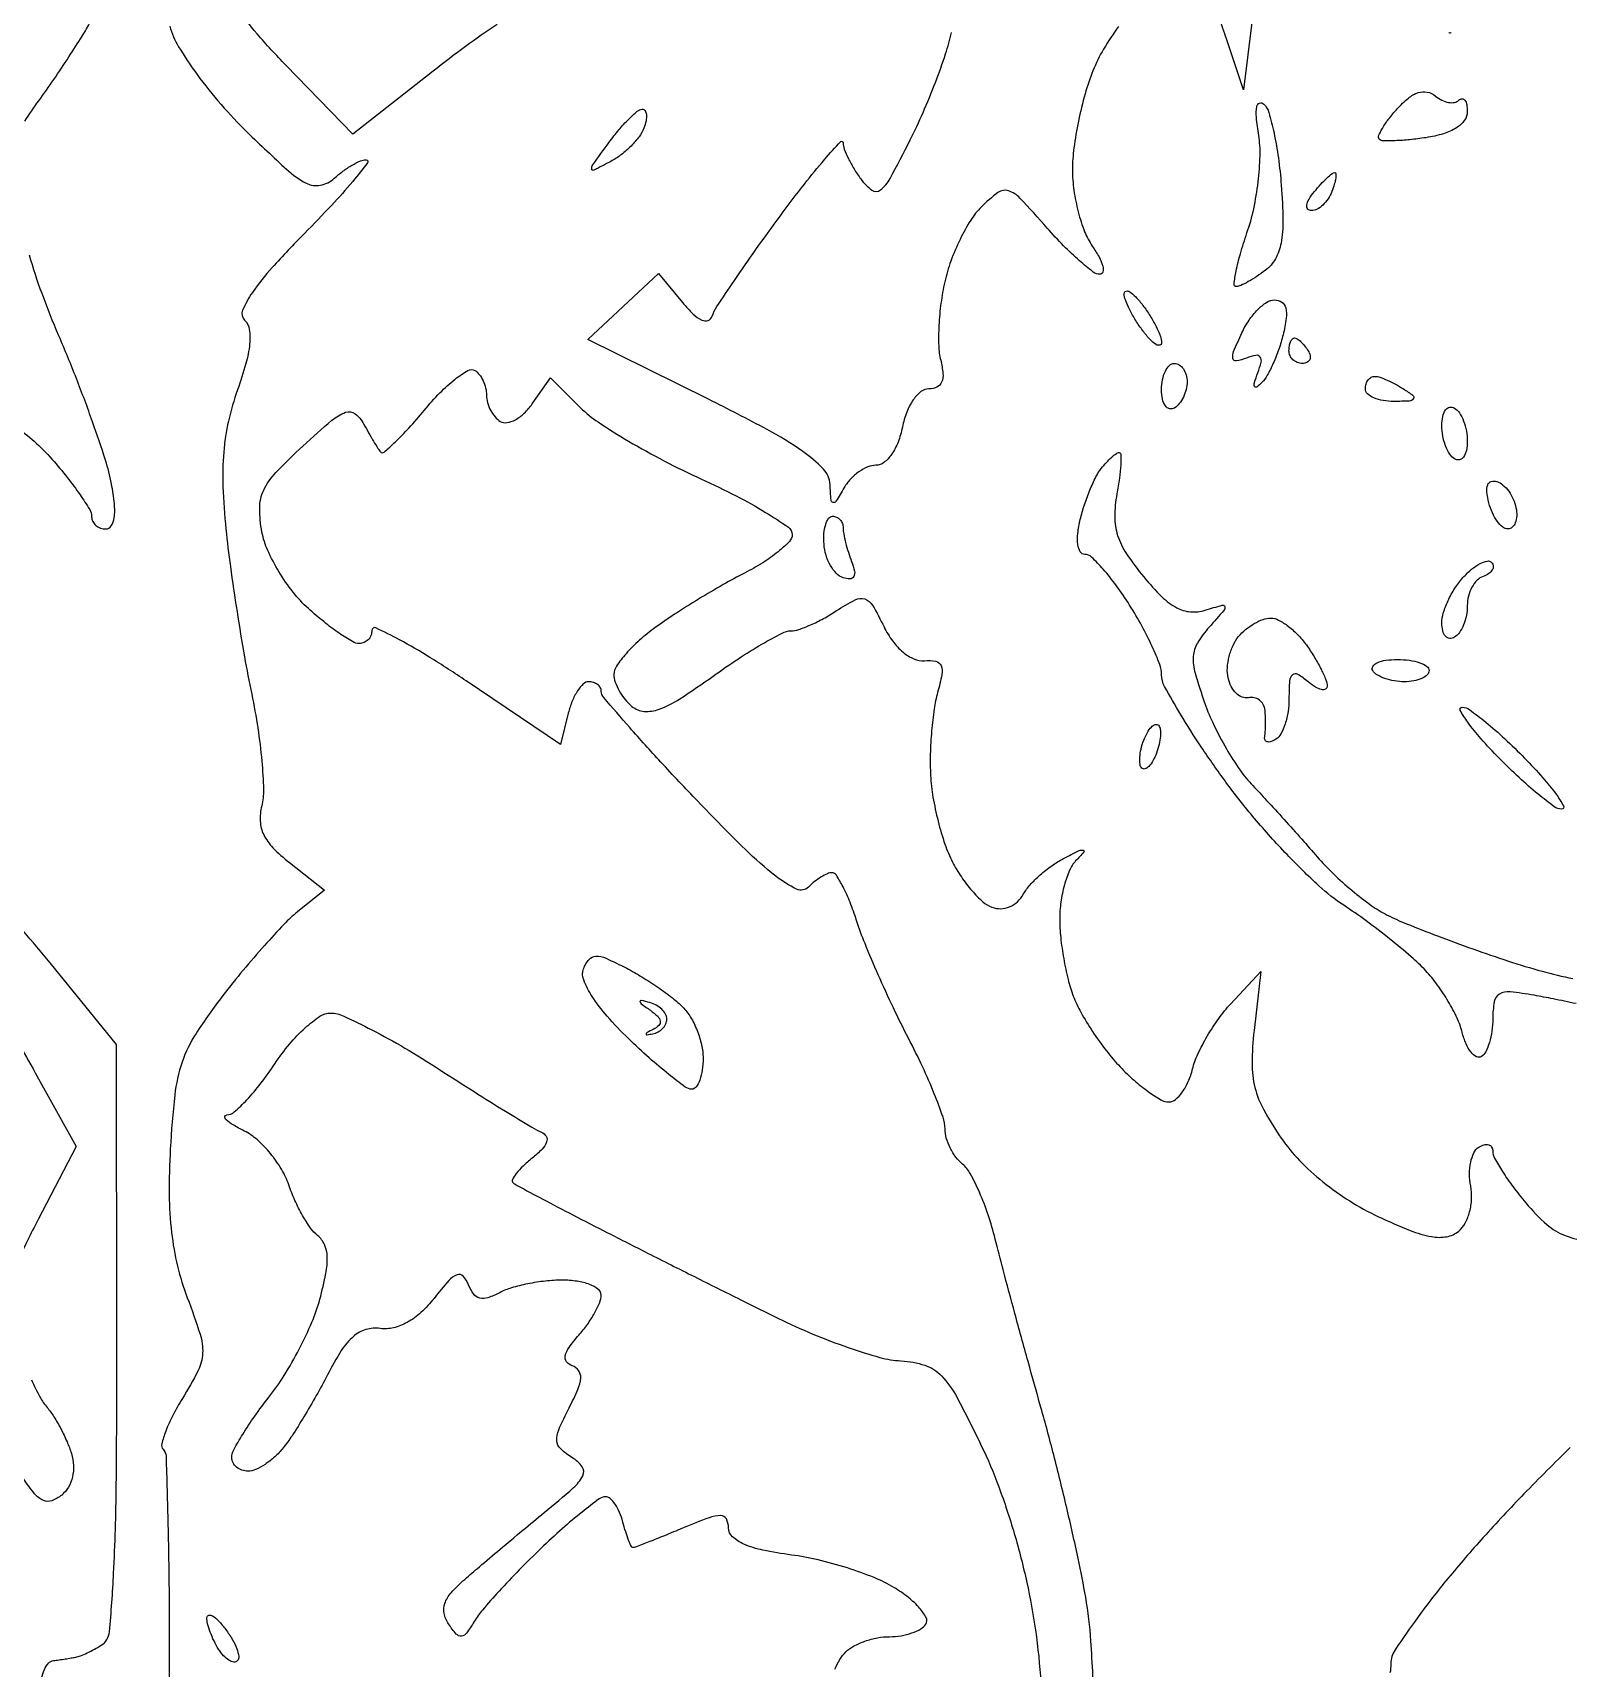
# Model space of a CAD drawing. Extents: x 0 to 102, y 0 to 135.
# Drawn here: x 58.07 to 68.27, y 11.3 to 22.16 of the extents above; entities that cross this region are included whole.
import ezdxf

# ---------------------------------------------------------------- set-up
doc = ezdxf.new("R2010")
doc.units = 0
doc.header["$MEASUREMENT"] = 0

msp = doc.modelspace()

# ---------------------------------------------------------------- linework, layer by layer
for points in [[(58.015069, 21.575274, -0.014968), (58.107303, 21.710971, 0.006269), (58.207115, 21.852457, 0.00551), (58.307806, 22.002576, 0.005544), (58.395671, 22.140049, 0.016557), (58.451574, 22.236672, 0.032039), (58.497773, 22.338118, 0.089039), (58.512179, 22.414811, 0.110105), (58.497793, 22.481891, 0.065628), (58.454112, 22.551308, -0.02302), (58.405989, 22.615047, -0.212226), (58.399857, 22.648289, -0.301625), (58.420713, 22.667682, -0.040816), (58.483307, 22.6728, 0.355075), (58.555424, 22.731402, 0.034607), (58.588331, 22.97035, 0.016899), (58.603329, 23.412902, 0.002051), (58.599416, 24.38595), (58.5855, 26.0991), (58.339655, 26.107819, -0.054176), (58.237186, 26.122646, -0.044153), (58.132626, 26.159655, -0.045832), (58.041518, 26.211825, -0.082129)], [(61.151041, 22.218351, 0.009823), (60.942299, 22.071617, 0.008171), (60.726081, 21.907695), (60.1929, 21.489579), (59.74875, 21.94685, -0.015676), (59.557347, 22.156683, -0.02942), (59.418587, 22.33947, -0.036292)], [(58.977294, 22.206422, 0.068881), (59.03605, 22.070097, 0.021828), (59.159197, 21.885431, 0.021099), (59.317717, 21.686971, 0.020586), (59.493652, 21.500873, 0.007465), (59.753066, 21.25561, 0.063964), (59.883315, 21.163666, 0.171203), (59.977503, 21.149641, 0.13691), (60.069865, 21.195798, -0.024939), (60.127597, 21.24303, -0.026997), (60.188284, 21.282951, -0.027875), (60.243577, 21.311186, -0.104476), (60.281513, 21.3192, -0.621746), (60.29143, 21.299099, -0.010499), (60.192311, 21.175322, -0.013686), (60.052766, 21.017366, -0.007298), (59.872118, 20.829404, 0.01081), (59.657263, 20.602684, 0.033396), (59.526246, 20.437361, 0.051951), (59.461489, 20.318705, 0.304184), (59.474555, 20.252485, -0.159949), (59.505573, 20.191147, -0.063267), (59.507927, 20.095518, -0.043239), (59.48297, 19.964464, -0.017357), (59.427386, 19.790531, 0.030943), (59.367256, 19.583108, 0.034233), (59.335673, 19.376728, 0.030116), (59.330336, 19.146739, 0.016559), (59.35007, 18.8658, 0.008183), (59.38014, 18.615591, 0.004762), (59.42399, 18.316343, 0.004759), (59.473644, 18.017289, 0.008015), (59.521705, 17.767509, -0.014045), (59.562032, 17.543381, -0.015253), (59.58843, 17.323417, -0.014871), (59.599635, 17.134331, -0.068948), (59.587842, 17.025789, 0.074887), (59.578004, 16.924067, 0.100809), (59.601197, 16.834741, 0.080086), (59.662955, 16.747275, 0.032424), (59.771924, 16.649493), (60.004529, 16.466527), (59.825981, 16.321948, 0.031787), (59.736609, 16.23965, 0.008735), (59.606776, 16.099039, 0.00879), (59.464925, 15.934177, 0.009073), (59.330478, 15.766134, 0.020634), (59.152034, 15.513726, 0.06101), (59.059425, 15.323107, 0.05487), (59.01044, 15.104826, 0.014375), (58.980877, 14.746753, 0.01544), (58.973978, 14.443576, 0.026397), (58.989383, 14.190968, 0.030331), (59.028587, 13.968369, 0.032469), (59.093855, 13.757297, -0.013445), (59.179069, 13.514798, -0.090021), (59.195752, 13.388641, -0.105284), (59.165349, 13.273373, -0.021479), (59.06166, 13.088273, 0.018791), (58.997098, 12.974457, 0.028468), (58.950537, 12.870613, 0.027556), (58.923569, 12.786271, 0.265963), (58.93307, 12.75133, -0.19135), (58.9529, 12.705362, -0.001205), (58.965106, 12.248824, -0.004631), (58.973013, 11.723744, -0.002909), (58.972999, 11.109801, -0.001806)], [(65.279383, 22.204191, 0.026944), (65.179915, 22.054488, 0.038012), (65.109322, 21.910779, 0.026405), (65.057014, 21.756968, 0.017692), (65.012903, 21.576432, 0.017841), (64.982535, 21.397999, 0.033238), (64.9728, 21.251712, 0.035623), (64.982465, 21.116225, 0.028069), (65.011486, 20.971989, 0.028824), (65.05394, 20.840501, 0.060342), (65.104497, 20.745824, -0.027391), (65.149388, 20.673621, -0.059141), (65.173822, 20.613032, -0.118144), (65.175005, 20.573613, -0.355309), (65.155561, 20.5578, -0.16566), (65.110431, 20.573175, -0.015824), (65.019308, 20.648124, -0.018826), (64.914238, 20.747512, -0.013752), (64.804951, 20.865287, 0.008002), (64.624197, 21.064627, 0.12805), (64.547849, 21.112871, 0.242267), (64.478274, 21.101175, 0.035884), (64.367158, 21.004958, 0.056911), (64.297455, 20.917283, 0.026198), (64.226709, 20.789494, 0.02554), (64.165581, 20.645778, 0.032169), (64.12469, 20.507121, 0.022783), (64.099606, 20.366805, 0.019831), (64.085936, 20.218128, 0.0203), (64.084385, 20.082549, 0.053964), (64.09759, 19.98675, -0.03747), (64.112579, 19.899379, -0.121504), (64.104037, 19.841616, -0.185677), (64.072835, 19.808512, -0.11242), (64.019646, 19.7964, 0.167567), (63.966704, 19.778145, 0.075064), (63.915492, 19.723922, 0.060108), (63.872303, 19.642349, 0.042391), (63.84339, 19.5426, -0.042499), (63.814557, 19.443208, -0.059544), (63.771401, 19.361559, -0.074069), (63.720335, 19.307079, -0.169053), (63.667819, 19.2888, 0.098935), (63.613722, 19.27799, 0.054375), (63.55434, 19.24531, 0.051174), (63.499024, 19.197378, 0.056841), (63.456776, 19.14075, -0.007209), (63.40209, 19.049897, -0.31936), (63.38273, 19.041796, -0.329925), (63.369242, 19.057441, -0.007468), (63.363051, 19.1619, 0.183216), (63.319276, 19.263542, 0.047729), (63.181593, 19.381007, 0.029636), (62.94493, 19.526656, 0.008091), (62.554949, 19.72783), (61.754341, 20.12456), (61.98882, 20.343449), (62.2233, 20.562338), (62.383618, 20.369719, 0.026206), (62.454585, 20.293009, 0.085073), (62.511505, 20.253889, 0.194594), (62.552495, 20.25192, 0.227982), (62.579794, 20.27918, -0.060836), (62.611517, 20.343314, -0.003906), (62.727664, 20.517282, -0.005666), (62.870421, 20.722487, -0.004187), (63.032827, 20.946393, -0.006354), (63.192953, 21.157641, -0.012226), (63.327455, 21.322021, -0.01013), (63.431932, 21.438653, -0.680787), (63.45, 21.431533, 0.090341), (63.457502, 21.39035, 0.023289), (63.48435, 21.328061, 0.022928), (63.522177, 21.258715, 0.021541), (63.566936, 21.191619, 0.075893), (63.640573, 21.117609, 0.338185), (63.697992, 21.118516, 0.102701), (63.761471, 21.194172, 0.006636), (63.894913, 21.4504, 0.013911), (63.980381, 21.632394, 0.011087), (64.062656, 21.833086, 0.011245), (64.130589, 22.022474, 0.027551), (64.169601, 22.1652, -0.022876)], [(66.165647, 22.2498), (66.108853, 21.7845), (65.995907, 22.1229, 0.010485), (65.947688, 22.257875, 0.012312)], [(67.487542, 22.1652, -0.789392), (67.47551, 22.164029, -0.062014)], [(57.953299, 19.543968, -0.037342), (58.077149, 19.448399, -0.029608), (58.196036, 19.328156, -0.012533), (58.296595, 19.207665, -0.01666), (58.381472, 19.09297, -0.013982), (58.445368, 18.994546, -0.137825), (58.4586, 18.947456, 0.114383), (58.46582, 18.916308, 0.100356), (58.486217, 18.889787, 0.093716), (58.516714, 18.871988, 0.085555), (58.552615, 18.8658, 0.260568), (58.589073, 18.886184, 0.106582), (58.608582, 18.94154, 0.05761), (58.609631, 19.033747, 0.020435), (58.590594, 19.164499, 0.031173), (58.550425, 19.323288, 0.007779), (58.464748, 19.577012, 0.007919), (58.357413, 19.864747, 0.007885), (58.240872, 20.149351, -0.012616), (58.12899, 20.430123, -0.018149), (58.045419, 20.684291, -0.016731)], [(65.119499, 11.016911, 0.007091), (65.095305, 11.477539, 0.02606), (65.060736, 11.767246, 0.010386), (65.01058, 12.025748, 0.004739), (64.934875, 12.361307, 0.00469), (64.848416, 12.713464, 0.006438), (64.763621, 13.0284, -0.001454), (64.678327, 13.333058, -0.001251), (64.59039, 13.653836, -0.00126), (64.512053, 13.945326, -0.003641), (64.459776, 14.147742, 0.019678), (64.412843, 14.308048, 0.021756), (64.354784, 14.45878, 0.021774), (64.29448, 14.582131, 0.095241), (64.243155, 14.644551, -0.060318), (64.198608, 14.691648, -0.043895), (64.160926, 14.753198, -0.044521), (64.135196, 14.81902, -0.070703), (64.126619, 14.878809, 0.083479), (64.113159, 14.958224, 0.01204), (64.055258, 15.112735, 0.013375), (63.976803, 15.293557, 0.011079), (63.883943, 15.4818, -0.00909), (63.783602, 15.683184, -0.007268), (63.682635, 15.90361, -0.007357), (63.595147, 16.110376, -0.018423), (63.539163, 16.26435, 0.016342), (63.495536, 16.385912, 0.024599), (63.448971, 16.488408, 0.021772), (63.404901, 16.565526, 0.257499), (63.375759, 16.5816, 0.105392), (63.345813, 16.575217, 0.031977), (63.304489, 16.553495, 0.030455), (63.260084, 16.522541, 0.028941), (63.218965, 16.485925, -0.319965), (63.141099, 16.472875, -0.051868), (63.003128, 16.558786, -0.029402), (62.79942, 16.737222, -0.007073), (62.484046, 17.056975, -0.004361), (62.238961, 17.3171, -0.006742), (62.032256, 17.546488, -0.002627), (61.859516, 17.74556, -0.174771), (61.843701, 17.78715, 0.129035), (61.836899, 17.811351, 0.098753), (61.818546, 17.831962, 0.087299), (61.791403, 17.845826, 0.074663), (61.759612, 17.8506, 0.195217), (61.724081, 17.836178, 0.056016), (61.685636, 17.789379, 0.047286), (61.650432, 17.721973, 0.035237), (61.624315, 17.642188), (61.572007, 17.433775), (60.945904, 17.856266, 0.008995), (60.705678, 18.012154, 0.016488), (60.503718, 18.129041, 0.01287), (60.346137, 18.208285, 0.549879), (60.3198, 18.191578, -0.094444), (60.313458, 18.158301, -0.096746), (60.295341, 18.130009, -0.098949), (60.268306, 18.11107, -0.10383), (60.236535, 18.1044, -0.133911), (60.190129, 18.117055, -0.017382), (60.102721, 18.172741, -0.019245), (60.001795, 18.247961, -0.014991), (59.897925, 18.33705, -0.041261), (59.796298, 18.446272, -0.030395), (59.702114, 18.582139, -0.030997), (59.628404, 18.722555, -0.058109), (59.589906, 18.844695, -0.047765), (59.574758, 19.005721, -0.110812), (59.60137, 19.123405, -0.079853), (59.682396, 19.241214, -0.016849), (59.861278, 19.416505, -0.008494), (60.054772, 19.587787, -0.089295), (60.145657, 19.640973, -0.256449), (60.208054, 19.631497, -0.106957), (60.265039, 19.56451, 0.005702), (60.297916, 19.504781, 0.006494), (60.330785, 19.448371, 0.005937), (60.359853, 19.401219, 0.035874), (60.376915, 19.378111, 0.412661), (60.40035, 19.376226, 0.014251), (60.475496, 19.443604, 0.01922), (60.565996, 19.536393, 0.011276), (60.667346, 19.653847, -0.020983), (60.771952, 19.770423, -0.032345), (60.872599, 19.86101, -0.033904), (60.958123, 19.919568, -0.278422), (61.003407, 19.919093, -0.091347), (61.033195, 19.892125, -0.053115), (61.058348, 19.850794, -0.05072), (61.075429, 19.802388, -0.05954), (61.0812, 19.7541, 0.068862), (61.087968, 19.705191, 0.052538), (61.108037, 19.654943, 0.053415), (61.137599, 19.610953, 0.079868), (61.172561, 19.580721, 0.182694), (61.216588, 19.572155, 0.083433), (61.272739, 19.591747, 0.066031), (61.332108, 19.635405, 0.048501), (61.385298, 19.697546), (61.506674, 19.870835), (61.70619, 19.671319, 0.049794), (61.821884, 19.576629, 0.013223), (62.024213, 19.449796, 0.013278), (62.263187, 19.317082, 0.013314), (62.508653, 19.197367, -0.012065), (62.739706, 19.085395, -0.018259), (62.934484, 18.975955, -0.0133), (63.085895, 18.87783, -0.24715), (63.1116, 18.829004, -0.195185), (63.092897, 18.782918, -0.030011), (63.018408, 18.714938, -0.029755), (62.915846, 18.64168, -0.021859), (62.79435, 18.572591, 0.011681), (62.652922, 18.495934, 0.007137), (62.489526, 18.399245, 0.007152), (62.330311, 18.29878, 0.012597), (62.20215, 18.210647, 0.024704), (62.096891, 18.126051, 0.0304), (62.007967, 18.036811, 0.031501), (61.944409, 17.954895, 0.150338), (61.9272, 17.898953, 0.085462), (61.935845, 17.848747, 0.043685), (61.962485, 17.790403, 0.041718), (62.001358, 17.733465, 0.048952), (62.047319, 17.687028, 0.154922), (62.128835, 17.653965, 0.109227), (62.227449, 17.667828, 0.054694), (62.365283, 17.737244, 0.011793), (62.586173, 17.888169, -0.010326), (62.753745, 18.003386, -0.01375), (62.910875, 18.100631, -0.010995), (63.044571, 18.174487, -0.121266), (63.10353, 18.189, 0.082362), (63.154576, 18.197466, 0.021429), (63.232362, 18.227776, 0.021192), (63.319248, 18.270476, 0.020221), (63.403615, 18.321003, -0.023454), (63.52968, 18.395399, -0.204639), (63.593031, 18.40064, -0.182482), (63.644725, 18.358653, -0.018086), (63.721486, 18.215253, 0.044635), (63.778935, 18.120389, 0.059824), (63.847655, 18.0471, 0.070974), (63.920283, 18.001935, 0.125596), (63.989457, 17.990435, -0.067289), (64.064565, 17.986734, -0.253619), (64.099955, 17.958093, -0.147521), (64.105941, 17.898868, -0.021109), (64.077301, 17.778935, 0.033121), (64.054007, 17.669868, 0.014933), (64.037309, 17.524443, 0.014709), (64.028759, 17.369276, 0.019445), (64.030634, 17.227744, 0.029142), (64.046516, 17.084483, 0.019807), (64.080448, 16.923933, 0.020001), (64.125719, 16.771048, 0.037359), (64.176266, 16.652342, 0.030313), (64.235273, 16.553423, 0.02978), (64.30613, 16.461749, 0.031176), (64.377871, 16.389212, 0.090792), (64.437796, 16.352677, 0.0979), (64.496212, 16.342576, 0.093103), (64.555208, 16.355127, 0.088489), (64.608013, 16.389108, 0.078225), (64.648496, 16.440593, -0.055885), (64.691598, 16.500731, -0.027755), (64.758258, 16.566912, -0.027146), (64.835782, 16.628585, -0.035736), (64.912973, 16.675518, -0.004288), (65.01811, 16.728433, -0.164299), (65.043907, 16.731858, -0.575443), (65.048129, 16.719642, -0.011428), (64.99395, 16.659636, 0.088496), (64.953288, 16.59767, 0.034137), (64.919264, 16.500232, 0.032479), (64.895999, 16.387069, 0.034472), (64.8882, 16.274087, 0.026627), (64.894708, 16.151975, 0.016887), (64.914632, 16.010847, 0.016957), (64.943672, 15.873212, 0.029858), (64.978182, 15.762257, 0.037342), (65.028437, 15.654363, 0.01865), (65.106929, 15.525718, 0.018404), (65.198538, 15.397922, 0.025783), (65.29011, 15.29145, 0.021083), (65.382556, 15.202384, 0.025419), (65.476793, 15.127141, 0.025381), (65.560931, 15.072948, 0.13111), (65.613957, 15.0588, 0.176251), (65.656974, 15.07445, 0.062911), (65.702066, 15.123115, 0.052784), (65.742268, 15.193955, 0.041224), (65.770809, 15.277746, -0.047442), (65.805993, 15.376984, -0.023556), (65.868014, 15.495353, -0.023143), (65.944409, 15.612976, -0.031354), (66.024553, 15.71108), (66.223346, 15.925469), (66.1792, 15.53381, 0.025738), (66.165829, 15.314083, 0.064194), (66.184879, 15.154623, 0.064148), (66.243759, 15.005141, 0.025671), (66.359824, 14.817808, 0.040788), (66.480924, 14.670344, 0.030331), (66.63642, 14.528055, 0.029394), (66.814201, 14.400688, 0.031226), (67.002237, 14.297851, 0.013496), (67.216818, 14.204322, 0.051064), (67.357313, 14.163617, 0.088782), (67.458103, 14.163328, 0.130354), (67.538106, 14.200356, 0.097224), (67.58096, 14.252894, 0.057499), (67.610739, 14.32843, 0.054026), (67.62402, 14.414726, 0.058477), (67.617899, 14.499521, -0.046272), (67.610051, 14.58067, -0.052687), (67.617947, 14.658315, -0.060125), (67.639313, 14.721363, -0.143571), (67.672033, 14.757776, -0.067146), (67.707471, 14.77358, -0.140448), (67.737409, 14.773769, -0.190872), (67.757097, 14.758803, -0.136752), (67.7646, 14.731884, 0.125969), (67.776539, 14.685247, 0.016633), (67.828937, 14.596733, 0.018434), (67.899753, 14.494242, 0.014505), (67.98362, 14.388491, 0.034912), (68.123706, 14.243821, 0.094545), (68.245484, 14.170299, 0.073377), (68.403481, 14.136929, 0.015415)], [(68.317461, 15.71181, 0.003366), (68.165395, 15.743531, 0.005964), (68.03955, 15.76734, 0.018282), (67.879336, 15.789672, 0.15558), (67.809169, 15.774955, 0.225173), (67.774254, 15.725255, 0.042387), (67.7646, 15.611578, -0.034071), (67.759029, 15.529914, -0.03905), (67.7424, 15.453505, -0.042734), (67.718126, 15.392336, -0.139402), (67.689025, 15.360477, -0.262042), (67.656148, 15.359128, -0.107377), (67.620364, 15.388391, -0.068319), (67.586818, 15.444999, -0.038175), (67.561414, 15.521092, 0.048069), (67.527996, 15.614977, 0.023892), (67.468958, 15.726788, 0.023467), (67.396166, 15.83777, 0.031748), (67.31974, 15.930198, 0.025292), (67.222316, 16.023884, 0.010392), (67.081434, 16.141224, 0.010251), (66.92472, 16.261152, 0.01295), (66.774789, 16.365228, -0.041311), (66.608913, 16.494891, -0.015497), (66.398349, 16.701966, -0.015229), (66.181871, 16.942745, -0.017881), (65.992239, 17.184034, -0.009554), (65.828595, 17.417563, -0.012969), (65.690501, 17.634829, -0.009899), (65.584658, 17.819495, -0.125821), (65.565, 17.896378, 0.090616), (65.552335, 17.965685, 0.017127), (65.50256, 18.084831, 0.017792), (65.433813, 18.22167, 0.01549), (65.352439, 18.359881, 0.016836), (65.264814, 18.488855, 0.023393), (65.177304, 18.597689, 0.021133), (65.099302, 18.678737, 0.192912), (65.054727, 18.6966, -0.269134), (65.024989, 18.713857, -0.098502), (65.008974, 18.761732, -0.060773), (65.0086, 18.83586, -0.029542), (65.025153, 18.92925, -0.020607), (65.052547, 19.026077, -0.018129), (65.088872, 19.124623, -0.018507), (65.128179, 19.211145, -0.050975), (65.164024, 19.26765, -0.019333), (65.198537, 19.308144, -0.025026), (65.233359, 19.342336, -0.024172), (65.264367, 19.367303, -0.158703), (65.283092, 19.3734, -0.412084), (65.295027, 19.361552, -0.015681), (65.293367, 19.292633, -0.020201), (65.284835, 19.203888, -0.011822), (65.267833, 19.09845, 0.044941), (65.253594, 18.946938, 0.079547), (65.272911, 18.823214, 0.068776), (65.332571, 18.700015, 0.026366), (65.446654, 18.547119, 0.023593), (65.567477, 18.415043, 0.071173), (65.665074, 18.342289, 0.104342), (65.756201, 18.315041, 0.096277), (65.853405, 18.325713, -0.006951), (65.968339, 18.359686, -0.422961), (65.985132, 18.34992, -0.243819), (65.979218, 18.325172, -0.003902), (65.881272, 18.213651, 0.045875), (65.80301, 18.107832, 0.122584), (65.775378, 18.018872, 0.084552), (65.787804, 17.907881, 0.014749), (65.852227, 17.706549, 0.027442), (65.912639, 17.561259, 0.019642), (65.995199, 17.405803, 0.019917), (66.085855, 17.263527, 0.039665), (66.170455, 17.160276, -0.005064), (66.262816, 17.062238, -0.00251), (66.378107, 16.936086, -0.002491), (66.496354, 16.804072, -0.003648), (66.598971, 16.686639, 0.024003), (66.704322, 16.575543, 0.017788), (66.830639, 16.462872, 0.018068), (66.957806, 16.364857, 0.038161), (67.064271, 16.300424, 0.020567), (67.191564, 16.242532, 0.005587), (67.397418, 16.161616, 0.005644), (67.633249, 16.07498, 0.005837), (67.868347, 15.99469, 0.012384), (68.092787, 15.927063, 0.017404), (68.296282, 15.878753, 0.013725)], [(58.053093, 11.017737, 0.194288), (58.090449, 11.0364, 0.135261), (58.113186, 11.082899, 0.046507), (58.1202, 11.158149, -0.04512), (58.126439, 11.227143, -0.060287), (58.145051, 11.287145, -0.074775), (58.172421, 11.3298, -0.183696), (58.2048, 11.346975, 0.003807), (58.241826, 11.35189, 0.00272), (58.283187, 11.357931, 0.002746), (58.32255, 11.364119, 0.005875), (58.35285, 11.36942, 0.047426), (58.384362, 11.378472, 0.015601), (58.428726, 11.397529, 0.015382), (58.476907, 11.421862, 0.016827), (58.52205, 11.448438, 0.232932), (58.577018, 11.538625, 0.009603), (58.604454, 11.9274, 0.010506), (58.622079, 12.510064, 0.00252), (58.626133, 13.477543), (58.624466, 15.4395), (58.181983, 15.982991, 0.006445), (58.006264, 16.193228, 0.009182)], [(63.395221, 11.290664, -0.038989), (63.428044, 11.354819, -0.058709), (63.46692, 11.40408, -0.074024), (63.519467, 11.443009, -0.038592), (63.59431, 11.475779, -0.037328), (63.67799, 11.498123, -0.046611), (63.758027, 11.5056, 0.040261), (63.834372, 11.511757, 0.042959), (63.907045, 11.530068, 0.047108), (63.966034, 11.556896, 0.1247), (63.999095, 11.588897, 0.263718), (64.000728, 11.631986, 0.059749), (63.957993, 11.694831, 0.046938), (63.884168, 11.765063, 0.030077), (63.786883, 11.832555, 0.040837), (63.656277, 11.898038, 0.019091), (63.47807, 11.96207, 0.018769), (63.284972, 12.015353, 0.02496), (63.105895, 12.048272, -0.018011), (62.916925, 12.080302, -0.051114), (62.789645, 12.120521, -0.085002), (62.71445, 12.16955, -0.208809), (62.6886, 12.228749, 0.120995), (62.674032, 12.288068, 0.281788), (62.63631, 12.310671, 0.088162), (62.559066, 12.296186, 0.008633), (62.382168, 12.225835, -0.002395), (62.26313, 12.176766, -0.003647), (62.159259, 12.13541, -0.001357), (62.069636, 12.100763, -0.091802), (62.053635, 12.0978, -0.294915), (62.043098, 12.104607, -0.01249), (62.025029, 12.147503, -0.01803), (62.005844, 12.202147, -0.011453), (61.987287, 12.267, 0.037282), (61.965104, 12.3317, 0.049321), (61.935073, 12.38623, 0.05873), (61.90219, 12.423776, 0.188942), (61.87167, 12.435288, 0.157737), (61.82859, 12.42074, 0.008978), (61.716052, 12.334023, 0.013018), (61.584535, 12.223133, 0.009136), (61.442127, 12.091838, 0.008197), (61.298813, 11.950208, 0.008937), (61.164367, 11.807914, 0.008487), (61.053677, 11.682267, 0.042996), (60.999525, 11.6063, -0.023506), (60.94884, 11.528995, -0.215576), (60.914812, 11.509567, -0.242357), (60.880316, 11.523402, -0.029456), (60.829012, 11.5902, -0.096925), (60.799306, 11.659915, -0.140192), (60.803896, 11.726329, -0.096317), (60.846782, 11.797935, -0.030076), (60.936284, 11.8863, -0.003678), (61.033467, 11.970088, -0.001366), (61.171345, 12.086557, -0.001354), (61.322414, 12.212769, -0.001635), (61.46497, 12.330427, 0.008743), (61.657601, 12.494075, 0.093678), (61.72038, 12.574585, 0.278652), (61.716293, 12.634542, 0.10509), (61.652251, 12.694181, -0.05135), (61.573808, 12.752953, -0.191736), (61.547704, 12.807506, -0.121038), (61.560595, 12.881069, -0.015719), (61.629844, 13.025972, 0.017885), (61.687987, 13.149001, 0.082739), (61.706675, 13.225161, 0.175088), (61.693153, 13.273802, 0.155312), (61.650993, 13.305509, -0.145384), (61.613075, 13.33289, -0.220303), (61.604228, 13.37191, -0.104989), (61.62922, 13.427887, -0.023998), (61.69455, 13.509151, 0.026602), (61.751213, 13.580392, 0.027782), (61.79911, 13.656253, 0.028871), (61.832813, 13.726041, 0.098358), (61.8426, 13.775311, 0.23375), (61.823821, 13.813285, 0.071962), (61.766412, 13.845293, 0.054933), (61.682569, 13.867165, 0.036372), (61.583238, 13.8744, 0.027485), (61.472562, 13.868312, 0.021957), (61.354479, 13.850004, 0.022467), (61.246445, 13.823262, 0.050999), (61.168695, 13.791349, -0.042159), (61.090659, 13.757698, -0.143457), (61.035896, 13.755623, -0.173007), (60.994836, 13.783097, -0.068121), (60.961599, 13.843586, 0.091568), (60.926418, 13.901092, 0.31296), (60.885989, 13.910666, 0.119617), (60.830872, 13.871965, 0.013498), (60.732533, 13.753662, -0.040394), (60.645968, 13.660229, -0.05796), (60.55466, 13.594075, -0.067659), (60.463064, 13.557904, -0.094948), (60.375482, 13.553375, 0.106453), (60.280455, 13.546289, 0.108819), (60.197616, 13.500675, 0.071388), (60.116869, 13.40638, 0.022883), (60.025041, 13.245945, -0.00944), (59.950613, 13.107401, -0.008356), (59.86801, 12.965954, -0.00842), (59.789334, 12.841053, -0.025208), (59.729948, 12.759495, -0.038356), (59.674305, 12.700532, -0.038187), (59.61023, 12.650665, -0.040899), (59.547527, 12.616145, -0.105767), (59.497298, 12.6054, -0.081439), (59.456011, 12.61217, -0.09197), (59.420954, 12.631708, -0.100693), (59.397514, 12.660802, -0.119943), (59.3892, 12.694961, -0.123853), (59.402135, 12.746377, -0.014441), (59.461681, 12.849948, -0.016628), (59.541453, 12.970673, -0.012879), (59.635943, 13.096811, 0.028473), (59.737116, 13.241029, 0.018902), (59.837044, 13.41677, 0.019049), (59.921371, 13.595369, 0.034844), (59.974054, 13.7475, 0.016598), (60.014294, 13.918963, 0.058005), (60.023521, 14.032003, 0.096103), (60.005332, 14.111092, 0.120392), (59.959481, 14.1705, -0.071282), (59.912913, 14.220028, -0.023781), (59.859538, 14.304274, -0.023117), (59.808546, 14.404422, -0.024389), (59.768016, 14.507102, 0.052785), (59.719857, 14.611378, 0.037944), (59.645898, 14.716304, 0.038526), (59.559102, 14.806381, 0.064722), (59.472395, 14.865405, -0.017042), (59.397643, 14.906484, -0.053254), (59.351777, 14.940846, -0.23422), (59.344065, 14.961257, -0.381756), (59.356808, 14.972953, 0.18042), (59.406004, 14.992045, 0.022604), (59.489337, 15.073239, 0.024259), (59.582591, 15.182906, 0.017896), (59.675258, 15.3126, -0.028125), (59.771773, 15.442003, -0.034173), (59.876555, 15.551063, -0.036496), (59.974819, 15.627978, -0.152029), (60.04605, 15.64919, -0.105644), (60.132893, 15.629511, -0.011334), (60.319272, 15.538096, -0.013541), (60.538234, 15.416835, -0.010507), (60.769951, 15.273539, 0.002549), (60.998248, 15.127285, 0.003417), (61.206794, 14.997167, 0.002374), (61.382821, 14.890151, 0.035684), (61.446751, 14.857664, -0.166046), (61.47755, 14.830218, -0.219353), (61.480587, 14.793228, -0.106398), (61.450115, 14.744834, -0.02968), (61.383476, 14.684289, 0.020908), (61.323565, 14.631744, 0.035932), (61.278952, 14.582605, 0.043204), (61.252749, 14.542523, 0.354913), (61.256576, 14.522568, 0.05223), (61.285515, 14.502987, 0.000878), (61.456047, 14.4123, 0.002247), (61.655339, 14.307912, 0.001491), (61.8849, 14.189848, 0.00108), (62.151113, 14.05466, 0.000679), (62.462767, 13.897774, 0.000682), (62.769816, 13.744253, 0.00125), (63.020508, 13.620118, 0.015652), (63.248362, 13.516728, 0.015373), (63.483598, 13.427128, 0.015443), (63.694401, 13.361388, 0.054851), (63.8339, 13.338614, -0.067147), (63.99268, 13.308683, -0.123772), (64.102879, 13.238559, -0.067742), (64.206125, 13.094705, -0.010015), (64.367605, 12.7746, -0.022997), (64.483913, 12.50042, -0.017534), (64.586547, 12.190863, -0.017167), (64.66961, 11.86658, -0.018961), (64.727108, 11.5479, -0.018286), (64.763534, 11.198969, -0.011838)], [(57.963637, 15.459602, -0.01109), (58.084002, 15.25312), (58.355492, 14.7627), (58.103604, 14.278617, 0.011251), (57.959654, 13.986079, 0.062876)], [(58.058037, 13.21191, 0.015495), (58.115436, 13.098481, 0.049382), (58.163189, 13.0284, -0.034375), (58.207803, 12.966966, -0.018901), (58.254117, 12.88637, -0.018765), (58.295124, 12.800661, -0.028433), (58.323604, 12.723094, -0.060841), (58.33756, 12.643461, -0.069892), (58.330811, 12.566616, -0.074994), (58.304096, 12.499116, -0.088103), (58.259709, 12.446665, -0.087122), (58.194256, 12.409283, -0.191768), (58.13764, 12.411198, -0.119411), (58.07941, 12.455507, -0.025657), (58.003999, 12.558644, -0.023231)], [(68.278847, 12.762032, 0.007026), (67.971971, 12.454208, 0.009232), (67.70115, 12.164282, 0.010692), (67.466208, 11.891769, 0.014749), (67.267972, 11.63667, 0.011311), (67.116003, 11.418539, 0.147526), (67.0878, 11.325034, -0.048677), (67.081906, 11.264632, -0.068677)]]:
    msp.add_lwpolyline(points, format="xyb")
for points in [[(67.383376, 21.742635, 0.05743), (67.426024, 21.714816, 0.07179), (67.470841, 21.699968, 0.086498), (67.510849, 21.699807, 0.155447), (67.539734, 21.714734, -0.184662), (67.560709, 21.724106, -0.253191), (67.579048, 21.71545, -0.118126), (67.591571, 21.685722, -0.040906), (67.5954, 21.639002, -0.158361), (67.576555, 21.580995, -0.095348), (67.523253, 21.531095, -0.068092), (67.43686, 21.491854, -0.034825), (67.32045, 21.465729, -0.012256), (67.212594, 21.451998, -0.017364), (67.116064, 21.445483, -0.01352), (67.037154, 21.445039, -0.181773), (67.010769, 21.455609, -0.31802), (67.005976, 21.477627, -0.032808), (67.031278, 21.527802, -0.031344), (67.0731, 21.58955, -0.019395), (67.12936, 21.656783, -0.035757), (67.204543, 21.728779, -0.091841), (67.270019, 21.765325, -0.133301), (67.328771, 21.768907, -0.122755)], [(62.114895, 21.654941, -0.261403), (62.133889, 21.645349, -0.126557), (62.143262, 21.618852, -0.074831), (62.140743, 21.577721, -0.038984), (62.126092, 21.52835, -0.070192), (62.094988, 21.472292, -0.034227), (62.041233, 21.410398, -0.033113), (61.975437, 21.352572, -0.040879), (61.906858, 21.308314, -0.006071), (61.793864, 21.249595, -0.530082), (61.779733, 21.257457, -0.179213), (61.787158, 21.284665, -0.002183), (61.895662, 21.434905, -0.01641), (61.96078, 21.518351, -0.022029), (62.025417, 21.589209, -0.019946), (62.08262, 21.642216, -0.167478)], [(66.244212, 21.689028, -0.126995), (66.277683, 21.632262, -0.017236), (66.311531, 21.497257, -0.01894), (66.340603, 21.3312, -0.014948), (66.359825, 21.149749, -0.01459), (66.3707, 20.915903, -0.050357), (66.358087, 20.764904, -0.080817), (66.320831, 20.661317, -0.103851), (66.254735, 20.58496, -0.015752), (66.197271, 20.544036, -0.018458), (66.140245, 20.50904, -0.017658), (66.090398, 20.483202, -0.098491), (66.061345, 20.475891, -0.464005), (66.046237, 20.492039, -0.019721), (66.060028, 20.579608, -0.021987), (66.088223, 20.69502, -0.012304), (66.132066, 20.83275, 0.03039), (66.176557, 20.992254, 0.022972), (66.206489, 21.171646, 0.023437), (66.219026, 21.344211, 0.046357), (66.209842, 21.481098, -0.015378), (66.194286, 21.601128, -0.06558), (66.196654, 21.673216, -0.27751), (66.215794, 21.6957, -0.284738)], [(66.714804, 21.2346, -0.407084), (66.723047, 21.226556, -0.044074), (66.721182, 21.197323, -0.034664), (66.71198, 21.156379, -0.019009), (66.695394, 21.1077, -0.054778), (66.670383, 21.059168, -0.05745), (66.635767, 21.018077, -0.064053), (66.597252, 20.990112, -0.125677), (66.56079, 20.9808, -0.214681), (66.536563, 20.991705, -0.22275), (66.529162, 21.016821, -0.100348), (66.543995, 21.057231, -0.035237), (66.5802, 21.1077, -0.012711), (66.622676, 21.156311, -0.017822), (66.663183, 21.197323, -0.014236), (66.698289, 21.228581, -0.176553)], [(65.440791, 20.35128, -0.022398), (65.488333, 20.2822, -0.023749), (65.528513, 20.210449, -0.024227), (65.556987, 20.145747, -0.091785), (65.565, 20.102461, -0.344492), (65.552869, 20.086943, -0.206301), (65.528513, 20.090952, -0.065258), (65.488623, 20.124576, -0.02314), (65.440791, 20.18208, -0.022398), (65.393248, 20.251161, -0.023749), (65.353068, 20.322912, -0.024227), (65.324595, 20.387614, -0.091785), (65.316581, 20.4309, -0.344492), (65.328713, 20.446418, -0.206301), (65.353068, 20.442409, -0.065258), (65.392958, 20.408785, -0.02314)], [(66.314421, 20.38794, -0.1499), (66.362959, 20.373358, -0.186768), (66.389816, 20.335102, -0.096566), (66.393295, 20.265973, -0.024972), (66.371885, 20.15595, -0.022561), (66.34374, 20.060677, -0.021525), (66.30674, 19.96679, -0.022049), (66.266875, 19.886837, -0.068351), (66.230801, 19.8387, -0.038184), (66.196692, 19.809092, -0.487311), (66.182552, 19.812981, -0.177346), (66.181415, 19.838531, -0.014311), (66.203907, 19.903109, 0.030018), (66.226358, 19.974732, 0.227669), (66.219385, 20.008448, 0.285739), (66.190667, 20.019339, 0.043088), (66.128823, 20.001536, -0.046894), (66.061346, 19.982666, -0.413785), (66.038331, 19.998605, -0.145308), (66.043335, 20.044682, -0.009436), (66.098254, 20.169117, -0.040079), (66.145483, 20.252644, -0.046173), (66.203517, 20.323388, -0.052003), (66.263173, 20.372384, -0.145497)], [(66.448307, 20.1348, -0.151918), (66.466135, 20.129255, -0.038439), (66.490014, 20.109949, -0.035638), (66.515143, 20.082583, -0.029505), (66.5379, 20.0502, -0.082592), (66.551141, 20.017874, -0.161196), (66.548509, 19.990451, -0.182303), (66.530621, 19.972223, -0.108972), (66.500593, 19.9656, -0.093332), (66.466393, 19.97204, -0.09642), (66.437318, 19.990451, -0.099167), (66.417858, 20.01792, -0.105053), (66.411, 20.0502, -0.042167), (66.413736, 20.082589, -0.061769), (66.421959, 20.109949, -0.081139), (66.434041, 20.128501, -0.210953)], [(65.6496, 19.9656, -0.142666), (65.681861, 19.956204, -0.09965), (65.709349, 19.92979, -0.08433), (65.727867, 19.890291, -0.067639), (65.7342, 19.843693, -0.061875), (65.727925, 19.793183, -0.051278), (65.709349, 19.742237, -0.053305), (65.681988, 19.698462, -0.08825), (65.6496, 19.6695, -0.202618), (65.617611, 19.664542, -0.181468), (65.589851, 19.683742, -0.104212), (65.571052, 19.728331, -0.047867), (65.565, 19.791407, -0.0466), (65.571227, 19.858078, -0.066561), (65.589851, 19.914431, -0.086673), (65.617284, 19.952451, -0.195654)], [(66.98205, 19.879705, -0.077483), (67.014745, 19.873921, -0.020703), (67.064138, 19.854699, -0.02047), (67.11916, 19.827886, -0.019837), (67.1724, 19.7964, -0.023197), (67.234064, 19.752366, -0.409657), (67.236878, 19.730272, -0.220444), (67.20998, 19.716066, -0.011293), (67.10895, 19.713095, -0.042523), (67.036075, 19.718805, -0.062416), (66.974515, 19.737032, -0.082215), (66.932811, 19.764152, -0.210568), (66.9186, 19.7964, -0.073605), (66.92337, 19.828629, -0.089496), (66.937238, 19.855768, -0.102891), (66.957858, 19.873664, -0.133323)], [(67.5108, 19.6695, -0.113876), (67.543258, 19.637369, -0.049743), (67.570549, 19.582871, -0.045713), (67.589135, 19.516616, -0.045566), (67.5954, 19.448014, -0.049451), (67.589338, 19.386868, -0.1076), (67.570549, 19.343876, -0.183858), (67.542799, 19.325665, -0.195087), (67.5108, 19.3311, -0.113876), (67.478342, 19.363231, -0.049743), (67.451051, 19.417729, -0.045713), (67.432465, 19.483984, -0.045566), (67.4262, 19.552586, -0.049451), (67.432262, 19.613732, -0.1076), (67.451051, 19.656724, -0.183858), (67.478801, 19.674935, -0.195087)], [(67.792407, 19.180871, -0.100312), (67.832354, 19.157927, -0.055346), (67.870426, 19.11614, -0.051986), (67.901032, 19.063234, -0.057318), (67.918853, 19.00684, -0.054174), (67.923361, 18.95286, -0.084739), (67.914396, 18.90723, -0.116584), (67.893902, 18.876963, -0.188041), (67.86527, 18.8658, -0.175378), (67.830972, 18.878212, -0.062081), (67.79474, 18.916922, -0.052256), (67.762207, 18.973229, -0.040955), (67.738824, 19.039831, -0.035213), (67.725217, 19.112387, -0.120087), (67.731121, 19.159735, -0.234539), (67.754662, 19.181534, -0.153083)], [(63.379538, 18.9504, -0.109456), (63.40642, 18.944444, -0.09983), (63.429302, 18.927581, -0.095187), (63.444648, 18.902377, -0.089514), (63.45, 18.872719, 0.046537), (63.453693, 18.833132, 0.014763), (63.466386, 18.775157, 0.014597), (63.484428, 18.711028, 0.015742), (63.505781, 18.649676, -0.035652), (63.525285, 18.585521, -0.179029), (63.520485, 18.548935, -0.280644), (63.49562, 18.53407, -0.078504), (63.448987, 18.541838, -0.122129), (63.40488, 18.569786, -0.062053), (63.365466, 18.622836, -0.056045), (63.336339, 18.69114, -0.054444), (63.322744, 18.764881, -0.036055), (63.32264, 18.835946, -0.056675), (63.33379, 18.895904, -0.076977), (63.353569, 18.936774, -0.246417)], [(67.757031, 18.643237, -0.16774), (67.767332, 18.619509, -0.156822), (67.761187, 18.593722, -0.110311), (67.737966, 18.569523, -0.060892), (67.70115, 18.551068, 0.115579), (67.6607, 18.52496, 0.067708), (67.626464, 18.478229, 0.061984), (67.603287, 18.419049, 0.062446), (67.5954, 18.356143, -0.04887), (67.58913, 18.292149, -0.047176), (67.570549, 18.229792, -0.050954), (67.543237, 18.178054, -0.107838), (67.5108, 18.1467, -0.160619), (67.478738, 18.139022, -0.191031), (67.451051, 18.152773, -0.125403), (67.432329, 18.188489, -0.058392), (67.4262, 18.240796, -0.073858), (67.436182, 18.308003, -0.035262), (67.467466, 18.389776, -0.033984), (67.512915, 18.472217, -0.040971), (67.566681, 18.542407, -0.033443), (67.624127, 18.597929, -0.053647), (67.680545, 18.636058, -0.072957), (67.727739, 18.65283, -0.261917)], [(66.289662, 18.2736, -0.122594), (66.341719, 18.260641, -0.042454), (66.407267, 18.218368, -0.03912), (66.474459, 18.157524, -0.036447), (66.533103, 18.085576, -0.01734), (66.583518, 18.008007, -0.019795), (66.626114, 17.930419, -0.01936), (66.65682, 17.862351, -0.096563), (66.6648, 17.821417, -0.273461), (66.653438, 17.802197, -0.184319), (66.627523, 17.798584, -0.082828), (66.586666, 17.815441, -0.034046), (66.5379, 17.8506, 0.036136), (66.46894, 17.899882, 0.328437), (66.434255, 17.896876, 0.198916), (66.414802, 17.857315, 0.016071), (66.411, 17.739052, -0.036753), (66.404601, 17.652111, -0.040841), (66.385533, 17.570151, -0.044819), (66.35765, 17.504163, -0.132734), (66.324304, 17.468605, -0.051817), (66.291859, 17.45293, -0.140879), (66.266633, 17.451248, -0.239867), (66.252406, 17.462852, -0.148011), (66.249722, 17.484762, 0.028168), (66.253688, 17.518892, 0.011853), (66.255335, 17.565078, 0.011684), (66.254769, 17.614655, 0.014918), (66.251818, 17.66025, 0.097823), (66.240283, 17.698979, 0.108912), (66.215155, 17.728723, 0.110945), (66.180262, 17.744783, 0.104717), (66.141074, 17.74485, -0.148873), (66.100107, 17.74849, -0.097857), (66.060196, 17.774596, -0.081494), (66.027387, 17.819238, -0.064222), (66.007189, 17.875814, -0.068806), (66.001983, 17.943067, -0.04628), (66.013715, 18.019328, -0.046094), (66.039393, 18.092555, -0.06593), (66.075973, 18.150764, -0.047774), (66.123237, 18.197764, -0.041377), (66.180796, 18.237517, -0.043456), (66.239492, 18.264781, -0.087219)], [(67.131643, 17.99865, -0.033496), (67.212066, 17.993256, -0.051303), (67.279925, 17.976905, -0.066542), (67.326699, 17.953037, -0.246322), (67.3416, 17.924625, -0.207449), (67.329331, 17.896326, -0.082457), (67.293364, 17.872345, -0.062851), (67.240256, 17.856034, -0.043138), (67.177393, 17.8506, -0.041269), (67.111183, 17.856074, -0.043523), (67.047982, 17.872345, -0.047681), (66.996558, 17.896195, -0.122527), (66.967436, 17.924625, -0.294842), (66.967992, 17.952615, -0.139386), (66.9968, 17.976905, -0.072149), (67.054292, 17.993404, -0.033869)], [(67.561061, 17.6814, -0.159334), (67.609953, 17.665414, -0.013002), (67.717876, 17.581995, -0.016434), (67.843363, 17.472623, -0.011887), (67.9761, 17.343, -0.012042), (68.097001, 17.213069, -0.024269), (68.184621, 17.104005, -0.031961), (68.234325, 17.025492, -0.569668), (68.221939, 17.0046, -0.159334), (68.173047, 17.020586, -0.013002), (68.065124, 17.104005, -0.016434), (67.939637, 17.213377, -0.011887), (67.8069, 17.343, -0.012042), (67.685999, 17.472931, -0.024269), (67.598379, 17.581995, -0.031961), (67.548675, 17.660508, -0.569668)], [(65.543603, 17.561797, -0.168083), (65.556201, 17.535872, -0.04665), (65.557396, 17.490017, -0.041541), (65.549002, 17.434556, -0.033304), (65.53116, 17.37684, -0.03436), (65.507135, 17.325151, -0.066301), (65.480072, 17.288514, -0.11331), (65.454611, 17.271959, -0.291964), (65.434117, 17.276483, -0.168083), (65.421519, 17.302408, -0.04665), (65.420324, 17.348263, -0.041541), (65.428718, 17.403724, -0.033304), (65.44656, 17.46144, -0.03436), (65.470585, 17.513129, -0.066301), (65.497648, 17.549766, -0.11331), (65.523109, 17.566321, -0.291964)], [(62.012033, 15.946979, -0.018258), (62.112857, 15.890084, -0.013773), (62.219425, 15.820596, -0.013974), (62.316056, 15.74965, -0.031046), (62.384485, 15.689229, -0.062982), (62.436165, 15.622585, -0.039126), (62.479769, 15.533593, -0.038758), (62.509511, 15.437409, -0.055663), (62.5194, 15.348857, -0.034425), (62.513975, 15.270162, -0.052493), (62.497545, 15.203753, -0.068357), (62.473541, 15.158084, -0.242166), (62.445001, 15.1434, -0.159699), (62.400625, 15.157945, -0.010172), (62.290616, 15.242233, -0.014097), (62.162137, 15.350962, -0.009973), (62.02391, 15.479854, -0.019659), (61.8822, 15.628632, -0.037517), (61.782758, 15.760325, -0.047416), (61.726441, 15.869297, -0.189378), (61.725857, 15.943061, -0.079009), (61.762126, 16.00581, -0.222391), (61.806616, 16.027375, -0.109509), (61.87488, 16.01322, -0.013661)], [(62.166195, 15.718776, 0.01072), (62.108453, 15.73276, 0.498584), (62.100496, 15.725937, 0.221886), (62.108367, 15.711523, 0.00579), (62.169423, 15.667682, -0.038516), (62.217952, 15.627779, -0.165711), (62.234883, 15.595036, -0.240672), (62.225315, 15.566506, -0.082064), (62.188458, 15.540686, 0.008468), (62.14731, 15.52008, 0.249965), (62.140925, 15.510742, 0.486035), (62.146406, 15.505365, 0.012702), (62.18523, 15.51141, 0.079453), (62.220785, 15.523924, 0.077811), (62.250954, 15.546968, 0.082545), (62.271245, 15.576726, 0.108864), (62.27829, 15.6087, 0.125171), (62.269911, 15.641645, 0.074234), (62.245362, 15.674187, 0.066525), (62.209051, 15.701418, 0.062971)], [(59.348716, 11.554076, -0.029758), (59.392598, 11.488278, -0.043644), (59.422302, 11.42542, -0.05216), (59.435514, 11.373675, -0.237089), (59.426026, 11.345026, -0.238008), (59.402341, 11.337227, -0.103377), (59.370401, 11.349077, -0.069903), (59.334795, 11.379121, -0.041632), (59.301296, 11.42345, -0.027698), (59.271273, 11.477308, -0.02474), (59.24612, 11.536194, -0.025538), (59.228849, 11.591411, -0.067245), (59.223986, 11.6325, -0.338728), (59.23647, 11.648268, -0.205107), (59.261201, 11.64436, -0.066699), (59.301132, 11.611101, -0.023861)]]:
    msp.add_lwpolyline(points, format="xyb", close=True)

doc.saveas('drawing.dxf')
